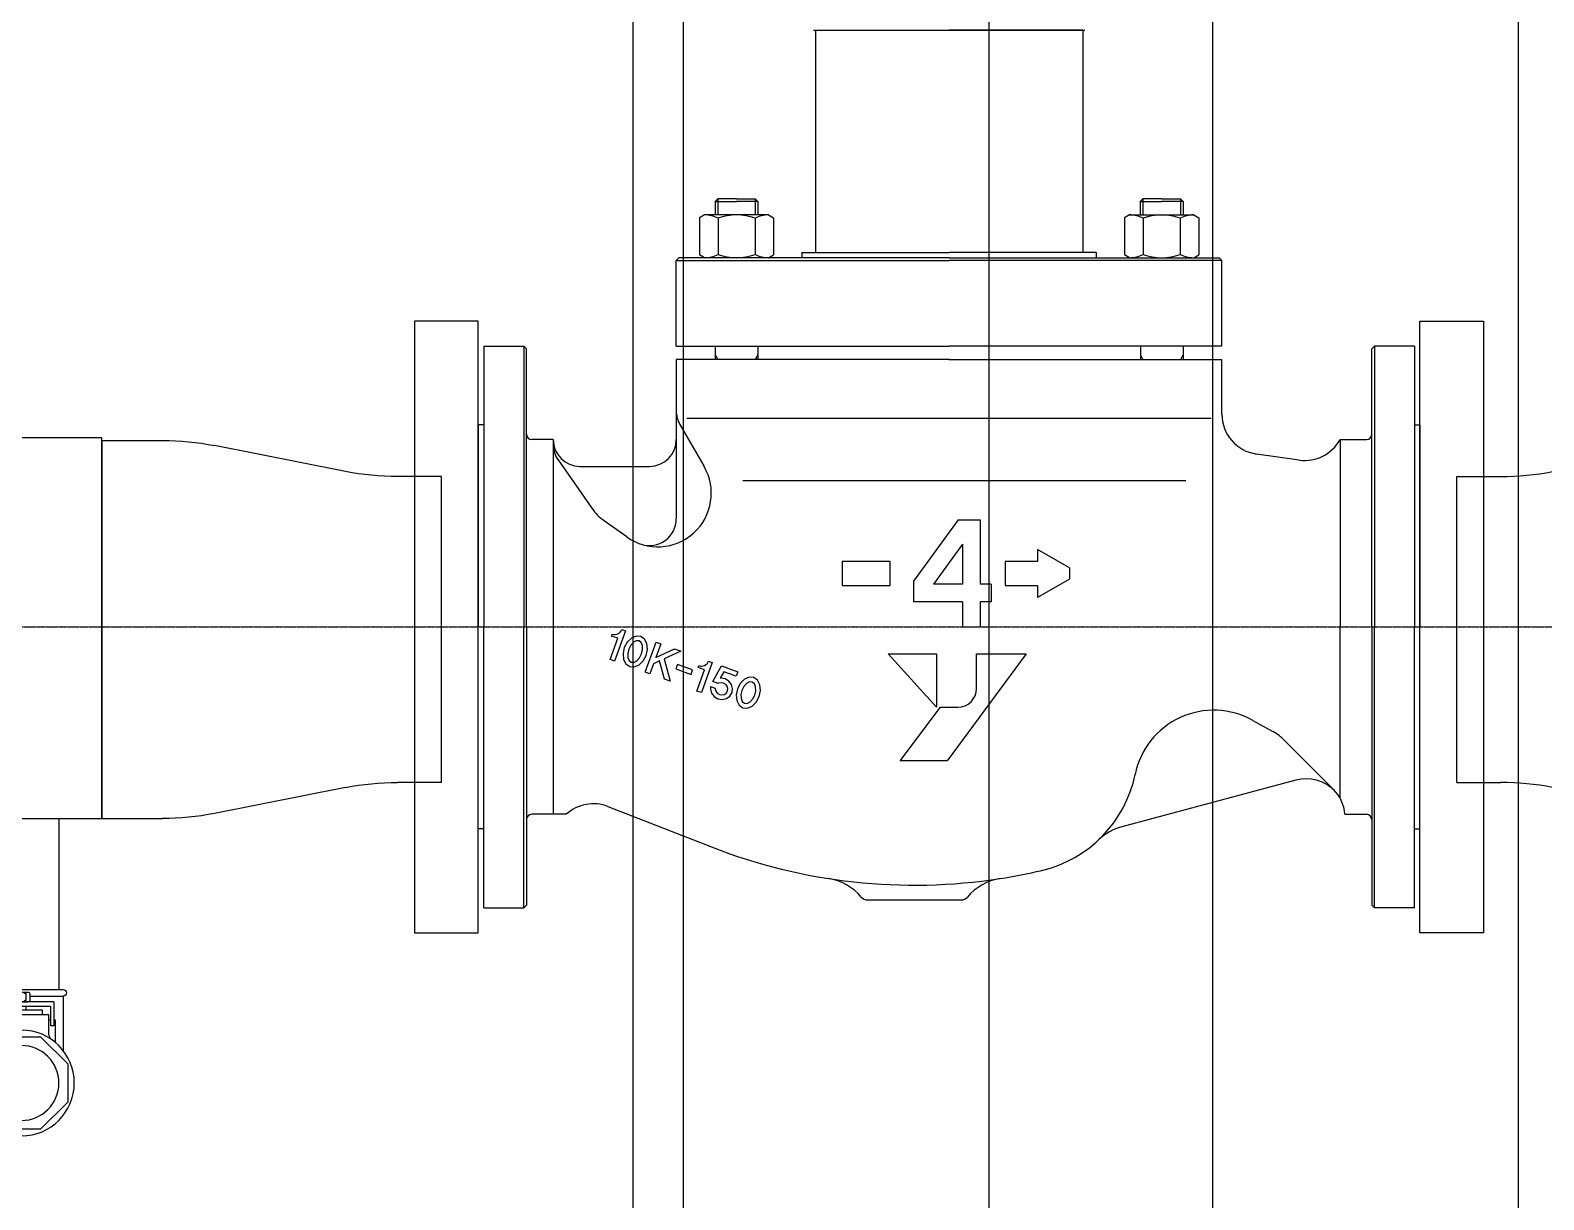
# Model space of a CAD drawing. Header units: millimetres. Extents: x -69706 to 52883, y -6882 to 68885.
# Drawn here: x -33037 to -32471, y 24816 to 25253 of the extents above; entities that cross this region are included whole.
import ezdxf

# ---------------------------------------------------------------- set-up
doc = ezdxf.new("R2010")
doc.units = ezdxf.units.MM
doc.linetypes.add('YFM1P-長$0$CENTER2', pattern=[1.125, 0.75, -0.125, 0.125, -0.125])
for name, color, linetype in [('YFM1P-長$0$M-CWTR-VAVE', 2, 'Continuous'), ('YFM1P-長$0$M-FOUN', 252, 'Continuous'), ('YFM1P-長$0$M-PIPE-CHWR13', 94, 'Continuous'), ('YFM1P-長$0$M-PIPE-CHWR13_CL', 93, 'YFM1P-長$0$CENTER2'), ('YFM1P-長$0$MAU&DCC Valve Station$0$M-CWTR-VAVE', 4, 'Continuous'), ('YFM1P-長$0$MAU&DCC Valve Station$0$M-VENT-PIPE', 10, 'Continuous'), ('YFM1P-長$0$TYPE14X10', 7, 'Continuous')]:
    doc.layers.add(name, color=color, linetype=linetype)

# ---------------------------------------------------------------- blocks, each defined once
blk = doc.blocks.new('YFM1P-長$0$MAU&DCC Valve Station$0$0V100')
at = {"layer": 'YFM1P-長$0$MAU&DCC Valve Station$0$M-CWTR-VAVE'}
for p, q in [((125.29, 223), (226.71, 223)), ((126, 223), (126, 140)), ((126, 223), (176, 223)), ((226, 223), (176, 223)), ((226, 223), (226, 140)), ((89.55, 160), (88.55, 159)), ((88.55, 159), (96.55, 159)), ((88.55, 159), (88.55, 154)), ((96.55, 160), (89.55, 160)), ((89.55, 160), (89.55, 154)), ((96.55, 160), (103.55, 160)), ((104.55, 159), (96.55, 159)), ((103.55, 160), (104.55, 159)), ((103.55, 160), (103.55, 154)), ((104.55, 159), (104.55, 154)), ((248.45, 160), (247.45, 159)), ((247.45, 159), (247.45, 154)), ((247.45, 159), (255.45, 159)), ((255.45, 160), (248.45, 160)), ((248.45, 160), (248.45, 154)), ((255.45, 160), (262.45, 160)), ((263.45, 159), (255.45, 159)), ((262.45, 160), (263.45, 159)), ((262.45, 160), (262.45, 154)), ((263.45, 159), (263.45, 154)), ((84.55, 154), (82.7, 152.93)), ((82.7, 152.93), (82.7, 139.07)), ((108.54, 154), (84.55, 154)), ((89.62, 152.81), (89.62, 139.19)), ((103.47, 152.81), (103.47, 139.19)), ((108.54, 154), (110.4, 152.93)), ((110.4, 152.93), (110.4, 139.07)), ((243.46, 154), (241.6, 152.93)), ((241.6, 152.93), (241.6, 139.07)), ((243.46, 154), (267.45, 154)), ((248.53, 152.81), (248.53, 139.19)), ((262.38, 152.81), (262.38, 139.19)), ((267.45, 154), (269.3, 152.93)), ((269.3, 152.93), (269.3, 139.07)), ((75, 138), (74, 137)), ((74, 137), (176, 137)), ((74, 105), (74, 137)), ((176, 138), (75, 138)), ((84.55, 138), (82.7, 139.07)), ((108.54, 138), (84.55, 138)), ((108.54, 138), (110.4, 139.07)), ((121, 140), (176, 140)), ((121, 140), (121, 138)), ((231, 140), (176, 140)), ((176, 138), (277, 138)), ((278, 137), (176, 137)), ((231, 140), (231, 138)), ((243.46, 138), (241.6, 139.07)), ((243.46, 138), (267.45, 138)), ((267.45, 138), (269.3, 139.07)), ((277, 138), (278, 137)), ((278, 105), (278, 137)), ((2, 105), (2, 0)), ((2, 105), (17, 105)), ((17, 105), (17, 0)), ((18, 104), (17, 105)), ((18, 0), (18, 104)), ((74, 105), (176, 105)), ((88.55, 105), (88.55, 100)), ((104.5, 105), (104.5, 100)), ((278, 105), (176, 105)), ((247.5, 105), (247.5, 100)), ((263.45, 105), (263.45, 100)), ((334, 104), (335, 105)), ((334, 0), (334, 104)), ((335, 105), (335, 0)), ((350, 105), (335, 105)), ((350, 105), (350, 0)), ((176, 100), (74, 100)), ((74, 100), (74, 80.68)), ((88.55, 101.73), (89.55, 100)), ((104.5, 101.65), (103.55, 100)), ((176, 100), (278, 100)), ((247.5, 101.65), (248.45, 100)), ((263.45, 101.73), (262.45, 100)), ((278, 79.49), (278, 100)), ((74, 80.68), (74, 40.44)), ((0, 75.5), (0, 0)), ((2, 75.5), (0, 75.5)), ((75.34, 75.68), (84.42, 59.95)), ((78, 78), (274, 78)), ((350, 75.5), (352, 75.5)), ((352, 75.5), (352, 0)), ((28, 70), (20, 70)), ((28, 70), (28, -70)), ((322.14, 70), (322.14, 0)), ((322.14, 70), (332, 70)), ((29.81, 62.42), (42.42, 44.41)), ((306.92, 62.39), (290.91, 64.64)), ((38, 60), (64, 60)), ((264.5, 54.62), (98.85, 54.62)), ((179.33, 40), (162.67, 17.06)), ((179.33, 40), (187.67, 40)), ((187.67, 40), (187.67, 16)), ((55.47, 33.68), (47.18, 39.6)), ((181, 30.95), (170.14, 16)), ((181, 30.95), (181, 16)), ((221, 22.08), (209, 29.01)), ((209, 29.01), (209, 24.5)), ((154, 24.5), (136, 24.5)), ((136, 24.5), (136, 15.5)), ((154, 15.5), (154, 24.5)), ((209.01, 24.5), (197, 24.5)), ((197, 24.5), (197, 15.5)), ((162.67, 17.06), (162.67, 9.33)), ((221, 17.92), (209, 10.99)), ((221, 22.08), (221, 17.92)), ((136, 15.5), (154, 15.5)), ((181, 16), (170.14, 16)), ((191.67, 16), (187.67, 16)), ((191.67, 16), (191.67, 9.33)), ((197, 15.5), (209.01, 15.5)), ((209, 15.5), (209, 10.99)), ((181, 9.33), (162.67, 9.33)), ((181, 9.33), (181, 0)), ((191.67, 9.33), (187.67, 9.33)), ((187.67, 9.33), (187.67, 0)), ((0, -75.5), (0, 0)), ((2, -105), (2, 0)), ((17, -105), (17, 0)), ((18, 0), (18, -104)), ((181, 0), (187.67, 0)), ((322.14, -63.97), (322.14, 0)), ((334, 0), (334, -104)), ((335, -105), (335, 0)), ((350, -105), (350, 0)), ((352, -75.5), (352, 0)), ((49.26, -12.14), (52.14, -4.24)), ((49.77, -3.38), (50.03, -2.66)), ((52.14, -4.24), (49.77, -3.38)), ((55.06, -1.48), (50.95, -12.75)), ((53.66, -0.97), (55.06, -1.48)), ((62.4, -16.92), (66.51, -5.64)), ((66.51, -5.64), (68.2, -6.26)), ((68.2, -6.26), (66.34, -11.37)), ((66.34, -11.37), (73.31, -8.12)), ((75.7, -8.99), (69.44, -11.91)), ((73.31, -8.12), (75.7, -8.99)), ((171.25, -30), (153.25, -10)), ((153.25, -10), (171.25, -10)), ((171.25, -10), (171.25, -30)), ((204.75, -10), (175.25, -50)), ((186.25, -10), (204.75, -10)), ((186.25, -23), (186.25, -10)), ((50.95, -12.75), (49.26, -12.14)), ((64.09, -17.54), (62.4, -16.92)), ((65.47, -13.76), (64.09, -17.54)), ((67.78, -12.68), (65.47, -13.76)), ((69.62, -19.55), (67.78, -12.68)), ((69.44, -11.91), (71.69, -20.3)), ((74.49, -13.98), (73.87, -15.67)), ((73.87, -15.67), (79.51, -17.72)), ((80.12, -16.03), (74.49, -13.98)), ((79.51, -17.72), (80.12, -16.03)), ((81.68, -23.94), (84.56, -16.05)), ((82.19, -15.18), (82.45, -14.46)), ((84.56, -16.05), (82.19, -15.18)), ((87.48, -13.28), (83.38, -24.55)), ((86.08, -12.77), (87.48, -13.28)), ((87.66, -20.39), (90.94, -14.54)), ((91.76, -16.75), (90.42, -19.14)), ((90.94, -14.54), (97.05, -16.76)), ((96.43, -18.45), (91.76, -16.75)), ((97.05, -16.76), (96.43, -18.45)), ((71.69, -20.3), (69.62, -19.55)), ((86.79, -22.24), (88.52, -22.87)), ((89.66, -21.11), (87.66, -20.39)), ((83.38, -24.55), (81.68, -23.94)), ((157.75, -50), (172.75, -30)), ((172.75, -30), (179.25, -30)), ((289.53, -34.91), (297.02, -39.1)), ((319.59, -60.59), (301.42, -42.42)), ((175.25, -50), (157.75, -50)), ((305.65, -57.24), (240.54, -74.68)), ((48.44, -67.1), (87.13, -82.2)), ((32.89, -70), (20, -70)), ((323.95, -70), (332, -70)), ((2, -75.5), (0, -75.5)), ((350, -75.5), (352, -75.5)), ((2, -105), (17, -105)), ((18, -104), (17, -105)), ((145.46, -102), (180.54, -102)), ((334, -104), (335, -105)), ((350, -105), (335, -105))]:
    blk.add_line(p, q, dxfattribs=at)
for points in [[(60.7, -3.52), (58.99, -3.38), (57.23, -4.13), (55.68, -5.64), (54.58, -7.69), (54.1, -9.96), (54.32, -12.12), (55.19, -13.82), (56.59, -14.82), (58.3, -14.95), (60.07, -14.21), (61.62, -12.7), (62.71, -10.65), (63.19, -8.37), (62.98, -6.22), (62.1, -4.52)], [(60.1, -5.19), (59.07, -5.16), (57.98, -5.74), (56.99, -6.84), (56.26, -8.3), (55.88, -9.89), (55.93, -11.37), (56.39, -12.52), (57.2, -13.15), (58.22, -13.18), (59.31, -12.6), (60.3, -11.5), (61.04, -10.04), (61.41, -8.45), (61.36, -6.97), (60.9, -5.82)], [(102.99, -18.91), (101.28, -18.77), (99.51, -19.52), (97.96, -21.03), (96.87, -23.08), (96.39, -25.35), (96.6, -27.51), (97.48, -29.21), (98.88, -30.21), (100.59, -30.34), (102.35, -29.6), (103.9, -28.09), (105, -26.04), (105.48, -23.76), (105.26, -21.61), (104.39, -19.91)], [(102.38, -20.58), (101.36, -20.55), (100.27, -21.13), (99.28, -22.23), (98.54, -23.69), (98.17, -25.28), (98.22, -26.76), (98.68, -27.91), (99.48, -28.54), (100.51, -28.57), (101.6, -27.99), (102.59, -26.89), (103.32, -25.43), (103.7, -23.84), (103.65, -22.36), (103.19, -21.21)]]:
    blk.add_lwpolyline(points, close=True, dxfattribs=at)
for points in [[(86.8, -22.24), (86.75, -23.22), (87.17, -24.73), (88.16, -25.99), (89.57, -26.82), (91.19, -27.08), (92.76, -26.74), (94.05, -25.84), (94.86, -24.53), (95.07, -23), (94.65, -21.49), (93.65, -20.22), (92.24, -19.39), (90.63, -19.13), (90.43, -19.14)], [(88.52, -22.87), (88.52, -23.17), (88.76, -24.03), (89.33, -24.76), (90.14, -25.23), (91.07, -25.38), (91.97, -25.19), (92.71, -24.68), (93.18, -23.92), (93.3, -23.05), (93.05, -22.18), (92.48, -21.45), (91.67, -20.98), (90.75, -20.83), (89.84, -21.03), (89.66, -21.11)]]:
    blk.add_lwpolyline(points, dxfattribs=at)
for centre, radius, start, end in [((84.55, 142.59), 11.41, 63.619, 90), ((96.55, 133.22), 20.78, 70.5294, 109.4712), ((108.54, 142.59), 11.41, 90, 116.381), ((243.46, 142.59), 11.41, 63.619, 90), ((255.45, 133.22), 20.78, 70.5288, 109.4706), ((267.45, 142.59), 11.41, 90, 116.381), ((84.55, 149.41), 11.41, 270, 296.381), ((96.55, 158.78), 20.78, 250.5288, 289.4706), ((108.54, 149.41), 11.41, 243.619, 270), ((243.46, 149.41), 11.41, 270, 296.381), ((255.45, 158.78), 20.78, 250.5294, 289.4712), ((267.45, 149.41), 11.41, 243.619, 270), ((84, 80.68), 10, 180, 210), ((293, 79.49), 15, 180, 262), ((20, 72), 2, 180, 270), ((38, 70), 10, 180, 270), ((38, 68.15), 10, 180, 214.9999), ((64, 70), 10, 270, 0), ((309, 77.24), 15, 262, 331.1212), ((332, 72), 2, 270, 0), ((67.1, 49.95), 20, 234.4623, 30), ((58.8, 55.88), 20, 215, 234.4623), ((64, 40.44), 10, 251.9477, 0), ((51, 0), 2.83, 250, 340), ((83.42, -11.8), 2.83, 250, 340), ((179.25, -23), 7, 270, 0), ((274.93, -61.12), 30, 60.8324, 168.3828), ((287.28, -56.56), 20, 45, 60.8324), ((200, -45.72), 46.5, 283.1695, 348.3828), ((309.52, -71.73), 15, 45, 105), ((309, -71.21), 15, 4.6391, 45), ((43, -81.08), 15, 68.6768, 132.3703), ((20, -72), 2, 90, 180), ((332, -72), 2, 0, 90), ((245.73, -94), 20, 105, 133.4464), ((163, 112), 208.5, 248.6599, 278.8525), ((127.84, -113.78), 20, 39.9804, 81.1475), ((198.16, -113.78), 20, 98.8525, 140.0196), ((163, 112), 208.5, 278.8525, 283.21), ((145.46, -99), 3, 219.9804, 270), ((180.54, -99), 3, 270, 320.0196)]:
    blk.add_arc(centre, radius, start, end, dxfattribs=at)
for p in [(176, 223), (176, 223), (176, 100)]:
    blk.add_point(p, dxfattribs=at)
blk = doc.blocks.new('YFM1P-長$0$R5-4')
for p, q in [((-5.715, 0), (-5.715, -1.64)), ((-5.715, 0), (5.715, 0)), ((5.715, 0), (5.715, -1.64)), ((-5.905, -3.58), (-6.875, -8.485)), ((5.905, -3.58), (6.875, -8.485)), ((-7.065, -12.7), (-7.065, -10.425)), ((7.065, -12.7), (7.065, -10.425)), ((7.065, -12.7), (-7.065, -12.7))]:
    blk.add_line(p, q)
for centre, start, end in [((-15.715, -1.64), 348.8131, 0), ((15.715, -1.64), 180, 191.1869), ((2.935, -10.425), 168.8131, 180), ((-2.935, -10.425), 0, 11.1869)]:
    blk.add_arc(centre, 10, start, end)
blk = doc.blocks.new('YFM1P-長$0$A$C78331F0E')
at = {"layer": 'YFM1P-長$0$MAU&DCC Valve Station$0$M-VENT-PIPE'}
for p, q in [((36.46, 56.24, 0), (38.62, 58.4, 0)), ((40.86, 59.33, 0), (80.14, 59.33, 0)), ((42.26, 57.02, 0), (42.26, 58.75, 0)), ((80.72, 57.02, 0), (80.72, 58.75, 0)), ((35.4, 54.65, 0), (4.13, 54.65, 0)), ((16.59, 52.18, 0), (4.13, 52.18, 0)), ((4.13, 52.18, 0), (4.13, 31.86, 0)), ((16.59, 53.1, 0), (16.59, 50.71, 0)), ((16.59, 53.1, 0), (16.59, 50.71, 0)), ((19.76, 53.7, 0), (17.39, 53.7, 0)), ((19.76, 53.7, 0), (17.39, 53.7, 0)), ((18.18, 53.1, 0), (18.18, 50.71, 0)), ((18.18, 53.1, 0), (18.18, 50.71, 0)), ((22.14, 53.7, 0), (19.76, 53.7, 0)), ((22.14, 53.7, 0), (19.76, 53.7, 0)), ((21.35, 50.71, 0), (21.35, 53.1, 0)), ((21.35, 50.71, 0), (21.35, 53.1, 0)), ((22.93, 50.71, 0), (22.93, 53.1, 0)), ((22.93, 50.71, 0), (22.93, 53.1, 0)), ((33.22, 52.18, 0), (22.93, 52.18, 0)), ((31.14, 50.11, 0), (36.46, 55.43, 0)), ((31.86, 48.38, 0), (37.69, 54.2, 0)), ((35.4, 51.91, 0), (35.4, 31.86, 0)), ((37.69, 54.2, 0), (36.46, 55.43, 0)), ((38.5, 54.2, 0), (40.66, 56.36, 0)), ((40.86, 56.45, 0), (80.14, 56.45, 0)), ((7.69, 50.11, 0), (7.69, 41.11, 0)), ((7.69, 50.11, 0), (31.14, 50.11, 0)), ((8.84, 48.38, 0), (8.84, 41.11, 0)), ((8.84, 48.38, 0), (31.86, 48.38, 0)), ((9.47, 45.29, 0), (30.06, 45.29, 0)), ((9.47, 38, 0), (9.47, 45.29, 0)), ((11.94, 46.94, 0), (30.06, 46.94, 0)), ((11.94, 45.29, 0), (11.94, 46.94, 0)), ((19.76, 50.11, 0), (17.39, 50.11, 0)), ((19.76, 50.11, 0), (17.39, 50.11, 0)), ((18.04, 46.94, 0), (18.04, 48.38, 0)), ((22.14, 50.11, 0), (19.76, 50.11, 0)), ((22.14, 50.11, 0), (19.76, 50.11, 0)), ((21.49, 46.94, 0), (21.49, 48.38, 0)), ((30.06, 38, 0), (30.06, 46.94, 0)), ((7, 43.28, 0), (7.69, 43.28, 0)), ((7, 34.85, 0), (7, 43.28, 0)), ((7.69, 41.11, 0), (8.84, 41.11, 0)), ((8.84, 43.28, 0), (9.47, 43.28, 0))]:
    blk.add_line(p, q, dxfattribs=at)
at = {"layer": 'YFM1P-長$0$MAU&DCC Valve Station$0$M-VENT-PIPE', "elevation": 0}
blk.add_lwpolyline([(33.76, 54.65), (33.76, 118.59), (5.76, 118.59), (5.76, 54.65)], dxfattribs=at)
blk.add_lwpolyline([(2.47, 26.93), (2.47, 12.6), (12.6, 2.47), (26.93, 2.47), (37.06, 12.6), (37.06, 26.93), (26.93, 37.06), (12.6, 37.06)], close=True, dxfattribs=at)
at = {"layer": 'YFM1P-長$0$MAU&DCC Valve Station$0$M-VENT-PIPE'}
for radius in [19.76, 14]:
    blk.add_circle((19.76, 19.76, 0), radius, dxfattribs=at)
for centre, radius, start, end in [((40.86, 56.16, 0), 3.17, 90, 135), ((41.69, 58.75, 0), 0.576, 0, 90), ((41.69, 57.02, 0), 0.576, 270, 0), ((80.14, 58.75, 0), 0.576, 0, 90), ((80.14, 57.02, 0), 0.576, 270, 0), ((4.13, 53.42, 0), 1.24, 90, 270), ((17.39, 52.87, 0), 0.824, 15.8817, 164.1183), ((17.39, 52.87, 0), 0.824, 15.8817, 164.1183), ((19.76, 51.3, 0), 2.4, 48.6282, 131.3718), ((22.14, 52.87, 0), 0.824, 15.8817, 164.1183), ((22.14, 52.87, 0), 0.824, 15.8817, 164.1183), ((35.4, 53.42, 0), 1.24, 77.6831, 90), ((35.4, 53.42, 0), 1.24, 284.3174, 345.6826), ((36.87, 55.84, 0), 0.576, 135, 225), ((38.09, 54.61, 0), 0.576, 225, 315), ((40.86, 56.16, 0), 0.288, 90, 135), ((17.39, 50.93, 0), 0.824, 195.8817, 344.1183), ((17.39, 50.93, 0), 0.824, 195.8817, 344.1183), ((19.76, 52.5, 0), 2.4, 228.6282, 311.3718), ((22.14, 50.93, 0), 0.824, 195.8817, 344.1183), ((22.14, 50.93, 0), 0.824, 195.8817, 344.1183), ((6.95, 38, 0), 2.52, 305.0967, 0), ((32.58, 38, 0), 2.52, 180, 234.9033)]:
    blk.add_arc(centre, radius, start, end, dxfattribs=at)
blk = doc.blocks.new('YFM1P-長$0$A$Cc3ad5393')
at = {"layer": 'YFM1P-長$0$TYPE14X10', "color": 252}
for p, q in [((283253.43, 374127.79), (283253.43, 371608.79)), ((283272.28, 374077.79), (283272.28, 371658.79)), ((283386.58, 374077.79), (283386.58, 371658.79)), ((283470.28, 371658.79), (283470.28, 373950.64)), ((283584.58, 371658.79), (283584.58, 373950.64))]:
    blk.add_line(p, q, dxfattribs=at)

msp = doc.modelspace()

# ---------------------------------------------------------------- linework, layer by layer
at = {"layer": 'YFM1P-長$0$M-CWTR-VAVE', "elevation": 0}
for points in [[(-32869.774, 24915.631), (-32869.774, 25144.231), (-32893.574, 25144.231), (-32893.574, 24915.631)], [(-32517.772, 24915.631), (-32517.772, 25144.231), (-32493.972, 25144.231), (-32493.972, 24915.631)]]:
    msp.add_lwpolyline(points, close=True, dxfattribs=at)
at = {"layer": 'YFM1P-長$0$M-PIPE-CHWR13', "elevation": 0}
msp.add_lwpolyline([(-33010.574, 24958.33), (-33010.574, 25100.581), (-33070.574, 25100.581), (-33070.574, 24958.33)], close=True, dxfattribs=at)
at = {"layer": 'YFM1P-長$0$M-PIPE-CHWR13_CL', "ltscale": 0.5}
msp.add_line((-33070.574, 25029.931, 0), (-32315.24, 25029.931, 0), dxfattribs=at)

# ---------------------------------------------------------------- block references
at = {"xscale": -1}
msp.add_blockref('YFM1P-長$0$A$C78331F0E', (-33020.809, 24839.741, 0), dxfattribs=at)
at = {"layer": 'YFM1P-長$0$M-FOUN'}
msp.add_blockref('YFM1P-長$0$A$Cc3ad5393', (-316065.485, -347099.719, 0), dxfattribs=at)
at = {"layer": 'YFM1P-長$0$M-PIPE-CHWR13'}
for p, xscale, yscale, zscale, rotation in [((-32883.574, 25028.98, 0), -10, 10, 10, 270), ((-32503.972, 25028.98, 0), 10.00000000000001, 10.00000000000001, 10.00000000000001, 90)]:
    msp.add_blockref('YFM1P-長$0$R5-4', p, dxfattribs=dict(at, xscale=xscale, yscale=yscale, zscale=zscale, rotation=rotation))
at = {"layer": 'YFM1P-長$0$MAU&DCC Valve Station$0$M-CWTR-VAVE'}
msp.add_blockref('YFM1P-長$0$MAU&DCC Valve Station$0$0V100', (-32869.774, 25029.931, 0), dxfattribs=at)

doc.saveas('drawing.dxf')
